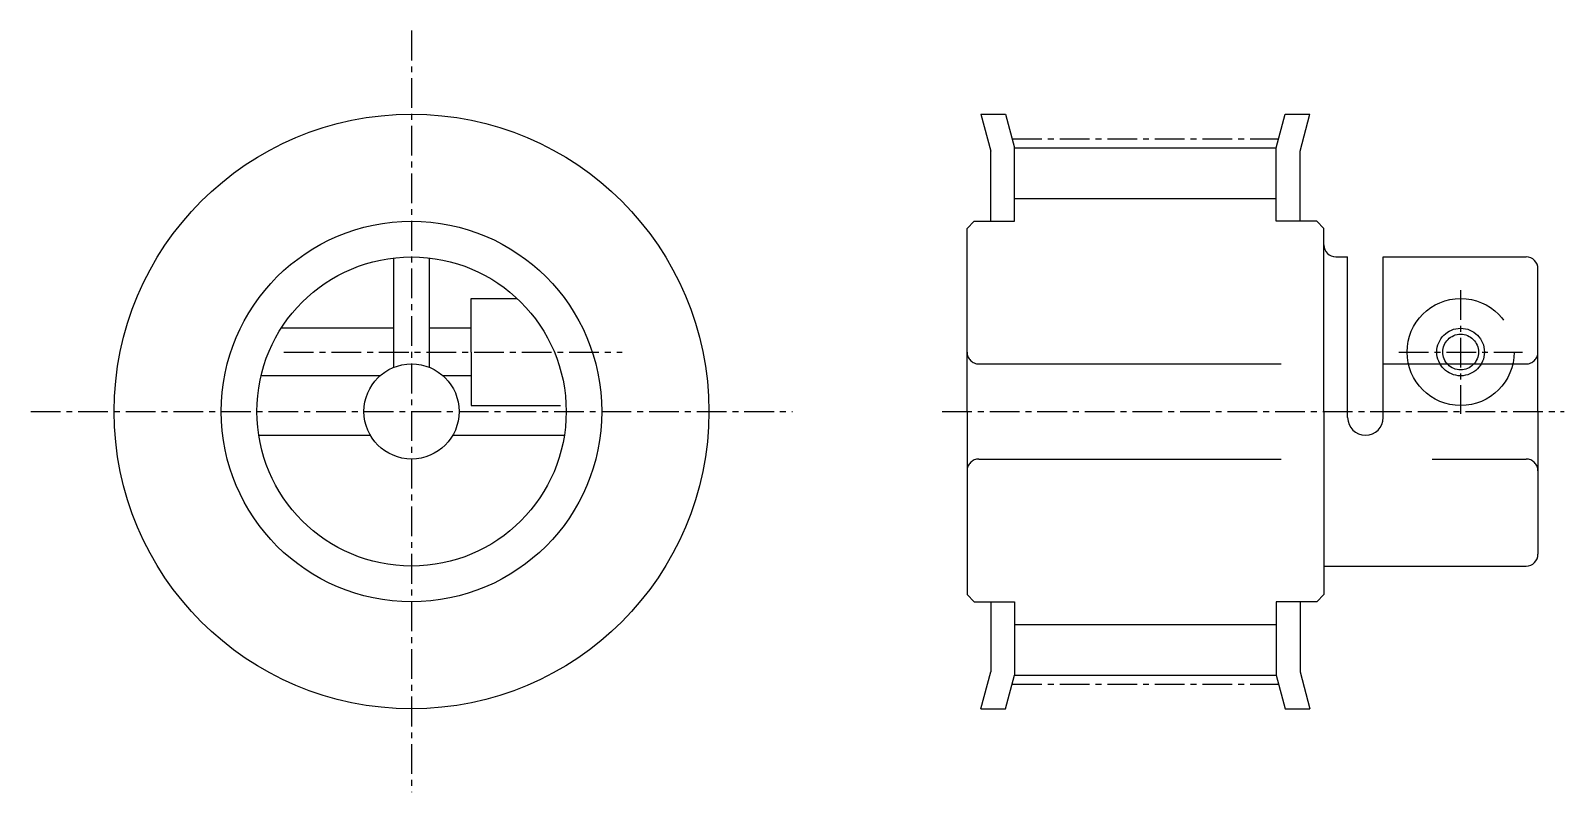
# Model space of a CAD drawing. Extents: x -286 to -178, y -61 to 49.
# Drawn here: x -242.2 to -177.8, y 17.1 to 49.1 of the extents above; entities outside this region: 2.
import ezdxf

# ---------------------------------------------------------------- set-up
doc = ezdxf.new("R2010")
doc.units = 0
doc.linetypes.add('CENTER', pattern=[2, 1.25, -0.25, 0.25, -0.25])
doc.linetypes.add('DASHED', pattern=[19.05, 12.7, -6.35])
doc.layers.get('0').update_dxf_attribs({"linetype": 'CONTINUOUS'})
doc.layers.add('CENTER', color=1, linetype='CENTER')

msp = doc.modelspace()

# ---------------------------------------------------------------- linework, layer by layer
for p, q in [((-202.299, 45.596), (-201.264, 45.596)), ((-202.299, 45.596), (-201.883, 44.044)), ((-201.264, 45.596), (-200.883, 44.176)), ((-189.883, 44.176), (-189.503, 45.596)), ((-189.503, 45.596), (-188.467, 45.596)), ((-188.883, 44.044), (-188.467, 45.596)), ((-201.883, 41.096), (-201.883, 44.044)), ((-200.883, 44.176), (-189.883, 44.176)), ((-200.883, 41.096), (-200.883, 44.176)), ((-189.883, 41.096), (-189.883, 44.176)), ((-188.883, 41.096), (-188.883, 44.044)), ((-200.883, 42.046), (-189.883, 42.046)), ((-202.883, 40.796), (-202.583, 41.096)), ((-202.883, 33.096), (-202.883, 40.796)), ((-202.583, 41.096), (-200.883, 41.096)), ((-188.183, 41.096), (-189.883, 41.096)), ((-187.883, 40.796), (-188.183, 41.096)), ((-187.883, 33.096), (-187.883, 40.796)), ((-202.883, 33.096), (-202.883, 25.396)), ((-187.883, 33.096), (-187.883, 25.396)), ((-202.883, 25.396), (-202.583, 25.096)), ((-187.883, 25.396), (-188.183, 25.096)), ((-202.583, 25.096), (-200.883, 25.096)), ((-201.883, 25.096), (-201.883, 22.147)), ((-200.883, 25.096), (-200.883, 22.016)), ((-189.883, 25.096), (-189.883, 22.016)), ((-188.183, 25.096), (-189.883, 25.096)), ((-188.883, 25.096), (-188.883, 22.147)), ((-200.883, 24.146), (-189.883, 24.146)), ((-202.299, 20.596), (-201.883, 22.147)), ((-201.264, 20.596), (-200.883, 22.016)), ((-200.883, 22.016), (-189.883, 22.016)), ((-189.883, 22.016), (-189.503, 20.596)), ((-188.883, 22.147), (-188.467, 20.596)), ((-202.299, 20.596), (-201.264, 20.596)), ((-189.503, 20.596), (-188.467, 20.596))]:
    msp.add_line(p, q)
at = {"color": 7, "linetype": 'CONTINUOUS'}
for p, q in [((-226.986, 34.95), (-226.986, 39.558)), ((-225.486, 34.95), (-225.486, 39.558)), ((-187.383, 39.596), (-186.883, 39.596)), ((-186.883, 32.846), (-186.883, 39.596)), ((-185.383, 39.596), (-179.383, 39.596)), ((-185.383, 33.096), (-185.383, 39.596)), ((-178.883, 33.096), (-178.883, 39.096)), ((-185.383, 32.846), (-185.383, 33.096)), ((-178.883, 33.096), (-178.883, 27.096)), ((-187.883, 26.596), (-179.383, 26.596))]:
    msp.add_line(p, q, dxfattribs=at)
at = {"color": 3, "linetype": 'DASHED'}
for p, q in [((-223.736, 35.596), (-223.736, 37.846)), ((-223.736, 37.846), (-221.799, 37.846)), ((-226.986, 36.596), (-231.713, 36.596)), ((-223.736, 36.596), (-225.486, 36.596)), ((-223.736, 35.596), (-223.736, 33.346)), ((-202.383, 35.096), (-186.883, 35.096)), ((-185.383, 35.096), (-179.383, 35.096)), ((-227.559, 34.596), (-232.561, 34.596)), ((-223.736, 34.596), (-224.913, 34.596)), ((-223.736, 33.346), (-219.976, 33.346)), ((-232.659, 32.096), (-227.968, 32.096)), ((-224.504, 32.096), (-219.814, 32.096)), ((-202.383, 31.096), (-179.383, 31.096))]:
    msp.add_line(p, q, dxfattribs=at)
at = {"color": 7, "linetype": 'CONTINUOUS'}
for radius in [12.5, 8, 6.5, 2]:
    msp.add_circle((-226.236, 33.096), radius, dxfattribs=at)
at = {"color": 3, "linetype": 'DASHED'}
for radius in [2.25, 1, 0.75]:
    msp.add_circle((-182.133, 35.596), radius, dxfattribs=at)
at = {"color": 7, "linetype": 'CONTINUOUS'}
for centre, radius, start, end in [((-187.383, 40.096), 0.5, 180, 270), ((-179.383, 39.096), 0.5, 0, 90), ((-186.133, 32.846), 0.75, 180, 0), ((-179.383, 27.096), 0.5, 270, 0)]:
    msp.add_arc(centre, radius, start, end, dxfattribs=at)
at = {"color": 3, "linetype": 'DASHED'}
for centre, start, end in [((-202.383, 35.596), 180, 270), ((-179.383, 35.596), 270, 0), ((-202.383, 30.596), 90, 180), ((-179.383, 30.596), 0, 90)]:
    msp.add_arc(centre, 0.5, start, end, dxfattribs=at)
at = {"layer": 'CENTER', "color": 1, "linetype": 'CENTER'}
for p, q in [((-226.236, 49.107), (-226.236, 17.085)), ((-200.985, 44.556), (-189.781, 44.556)), ((-182.133, 38.196), (-182.133, 32.996)), ((-231.606, 35.596), (-217.379, 35.596)), ((-184.733, 35.596), (-179.533, 35.596)), ((-242.247, 33.096), (-210.225, 33.096)), ((-203.93, 33.096), (-177.774, 33.096)), ((-200.985, 21.636), (-189.781, 21.636))]:
    msp.add_line(p, q, dxfattribs=at)

# ---------------------------------------------------------------- texts
at = {"color": 7, "linetype": 'CONTINUOUS'}
for s, p in [('HTCPA24-S3M100-4', (-285.987, -49.998)), ('CS3M2410', (-285.987, -60.81))]:
    msp.add_text(s, height=6, dxfattribs=at).set_placement(p)

doc.saveas('drawing.dxf')
